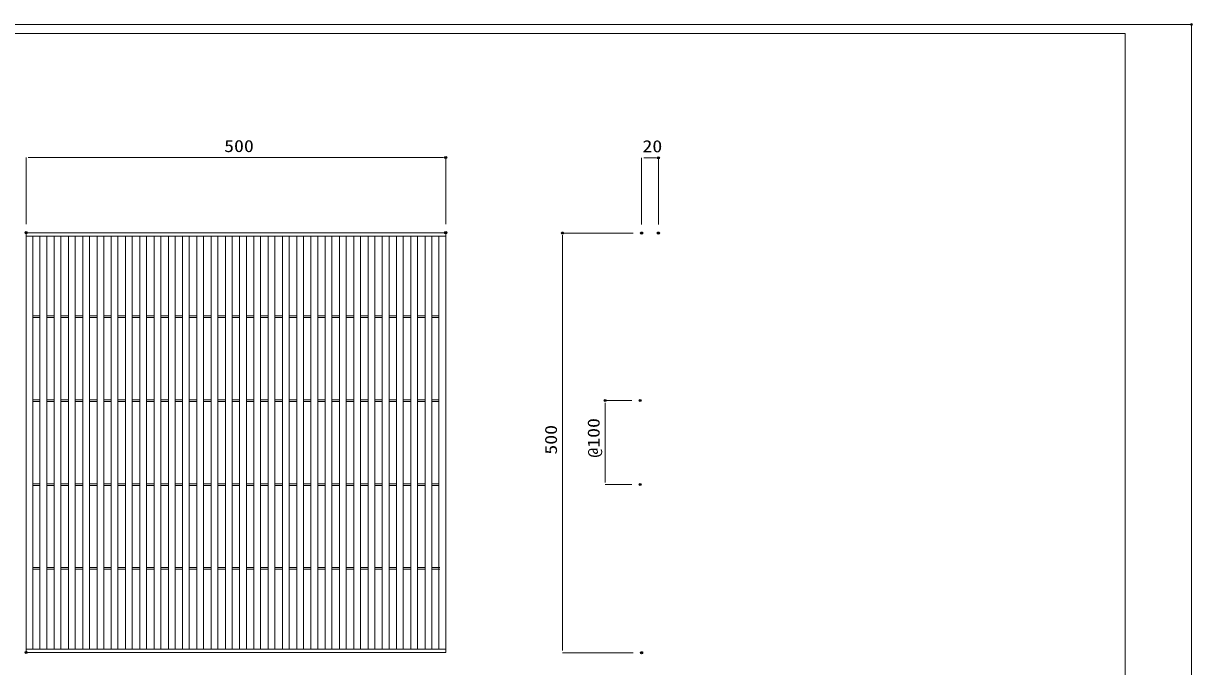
# Model space of a CAD drawing. Units: millimetres on the paper. Extents: x -216 to 216, y -153 to 153.
# Drawn here: x -63.1 to 215.6, y -0.4 to 152.9 of the extents above; entities that cross this region are included whole.
import ezdxf
from ezdxf.enums import TextEntityAlignment as Align

# ---------------------------------------------------------------- set-up
doc = ezdxf.new("R2010")
doc.units = ezdxf.units.MM
doc.header["$PDMODE"] = 32
doc.header["$PDSIZE"] = 0.5
for name, color, linetype, lineweight in [('0-0_A1FRAME', 1, 'Continuous', 9), ('0-2_蓋', 3, 'Continuous', 9), ('0-3_寸法', 4, 'Continuous', 9)]:
    doc.layers.add(name, color=color, linetype=linetype, lineweight=lineweight)
doc.layers.add('0-5_Defpoints', color=7, linetype='Continuous')
doc.styles.add('ＭＳ ゴシック', font='')
doc.styles.get('ＭＳ ゴシック').set_extended_font_data('MS Gothic')

msp = doc.modelspace()

# ---------------------------------------------------------------- linework, layer by layer
at = {"layer": '0-0_A1FRAME'}
msp.add_lwpolyline([(-215.314, 152.658), (-215.314, -152.635), (215.347, -152.635), (215.347, 152.658)], close=True, dxfattribs=at)
msp.add_lwpolyline([(199.541, -150.479), (199.541, 150.503), (-209.566, 150.503)], dxfattribs=at)
msp.add_point((215.347, 152.658), dxfattribs=at)
at = {"layer": '0-2_蓋'}
for p, q in [((-62.435, 3.032), (-62.435, 103.032)), ((-62.435, 103.032), (37.565, 103.032)), ((-62.435, 102.232), (37.565, 102.232)), ((-60.835, 3.832), (-60.835, 102.232)), ((-59.135, 3.832), (-59.135, 102.232)), ((-57.535, 3.832), (-57.535, 102.232)), ((-55.735, 3.832), (-55.735, 102.232)), ((-54.135, 3.832), (-54.135, 102.232)), ((-52.335, 3.832), (-52.335, 102.232)), ((-50.735, 3.832), (-50.735, 102.232)), ((-48.935, 3.832), (-48.935, 102.232)), ((-47.335, 3.832), (-47.335, 102.232)), ((-45.535, 3.832), (-45.535, 102.232)), ((-43.935, 3.832), (-43.935, 102.232)), ((-42.135, 3.832), (-42.135, 102.232)), ((-40.535, 3.832), (-40.535, 102.232)), ((-38.735, 3.832), (-38.735, 102.232)), ((-37.135, 3.832), (-37.135, 102.232)), ((-35.335, 3.832), (-35.335, 102.232)), ((-33.735, 3.832), (-33.735, 102.232)), ((-31.935, 3.832), (-31.935, 102.232)), ((-30.335, 3.832), (-30.335, 102.232)), ((-28.535, 3.832), (-28.535, 102.232)), ((-26.935, 3.832), (-26.935, 102.232)), ((-25.135, 3.832), (-25.135, 102.232)), ((-23.535, 3.832), (-23.535, 102.232)), ((-21.735, 3.832), (-21.735, 102.232)), ((-20.135, 3.832), (-20.135, 102.232)), ((-18.335, 3.832), (-18.335, 102.232)), ((-16.735, 3.832), (-16.735, 102.232)), ((-14.935, 3.832), (-14.935, 102.232)), ((-13.335, 3.832), (-13.335, 102.232)), ((-11.535, 3.832), (-11.535, 102.232)), ((-9.935, 3.832), (-9.935, 102.232)), ((-8.135, 3.832), (-8.135, 102.232)), ((-6.535, 3.832), (-6.535, 102.232)), ((-4.735, 3.832), (-4.735, 102.232)), ((-3.135, 3.832), (-3.135, 102.232)), ((-1.335, 3.832), (-1.335, 102.232)), ((0.265, 3.832), (0.265, 102.232)), ((2.065, 3.832), (2.065, 102.232)), ((3.665, 3.832), (3.665, 102.232)), ((5.465, 3.832), (5.465, 102.232)), ((7.065, 3.832), (7.065, 102.232)), ((8.865, 3.832), (8.865, 102.232)), ((10.465, 3.832), (10.465, 102.232)), ((12.265, 3.832), (12.265, 102.232)), ((13.865, 3.832), (13.865, 102.232)), ((15.665, 3.832), (15.665, 102.232)), ((17.265, 3.832), (17.265, 102.232)), ((19.065, 3.832), (19.065, 102.232)), ((20.665, 3.832), (20.665, 102.232)), ((22.465, 3.832), (22.465, 102.232)), ((24.065, 3.832), (24.065, 102.232)), ((25.865, 3.832), (25.865, 102.232)), ((27.465, 3.832), (27.465, 102.232)), ((29.265, 3.832), (29.265, 102.232)), ((30.865, 3.832), (30.865, 102.232)), ((32.665, 3.832), (32.665, 102.232)), ((34.265, 3.832), (34.265, 102.232)), ((35.965, 3.832), (35.965, 102.232)), ((37.565, 3.032), (37.565, 103.032)), ((-60.835, 83.232), (-59.135, 83.232)), ((-60.835, 82.832), (-59.135, 82.832)), ((-57.535, 83.232), (-55.735, 83.232)), ((-57.535, 82.832), (-55.735, 82.832)), ((-54.135, 83.232), (-52.335, 83.232)), ((-54.135, 82.832), (-52.335, 82.832)), ((-50.735, 83.232), (-48.935, 83.232)), ((-50.735, 82.832), (-48.935, 82.832)), ((-47.335, 83.232), (-45.535, 83.232)), ((-47.335, 82.832), (-45.535, 82.832)), ((-43.935, 83.232), (-42.135, 83.232)), ((-43.935, 82.832), (-42.135, 82.832)), ((-40.535, 83.232), (-38.735, 83.232)), ((-40.535, 82.832), (-38.735, 82.832)), ((-37.135, 83.232), (-35.335, 83.232)), ((-37.135, 82.832), (-35.335, 82.832)), ((-33.735, 83.232), (-31.935, 83.232)), ((-33.735, 82.832), (-31.935, 82.832)), ((-30.335, 83.232), (-28.535, 83.232)), ((-30.335, 82.832), (-28.535, 82.832)), ((-26.935, 83.232), (-25.135, 83.232)), ((-26.935, 82.832), (-25.135, 82.832)), ((-23.535, 83.232), (-21.735, 83.232)), ((-23.535, 82.832), (-21.735, 82.832)), ((-20.135, 83.232), (-18.335, 83.232)), ((-20.135, 82.832), (-18.335, 82.832)), ((-16.735, 83.232), (-14.935, 83.232)), ((-16.735, 82.832), (-14.935, 82.832)), ((-13.335, 83.232), (-11.535, 83.232)), ((-13.335, 82.832), (-11.535, 82.832)), ((-9.935, 83.232), (-8.135, 83.232)), ((-9.935, 82.832), (-8.135, 82.832)), ((-6.535, 83.232), (-4.735, 83.232)), ((-6.535, 82.832), (-4.735, 82.832)), ((-3.135, 83.232), (-1.335, 83.232)), ((-3.135, 82.832), (-1.335, 82.832)), ((0.265, 83.232), (2.065, 83.232)), ((0.265, 82.832), (2.065, 82.832)), ((3.665, 83.232), (5.465, 83.232)), ((3.665, 82.832), (5.465, 82.832)), ((7.065, 83.232), (8.865, 83.232)), ((7.065, 82.832), (8.865, 82.832)), ((10.465, 83.232), (12.265, 83.232)), ((10.465, 82.832), (12.265, 82.832)), ((13.865, 83.232), (15.665, 83.232)), ((13.865, 82.832), (15.665, 82.832)), ((17.265, 83.232), (19.065, 83.232)), ((17.265, 82.832), (19.065, 82.832)), ((20.665, 83.232), (22.465, 83.232)), ((20.665, 82.832), (22.465, 82.832)), ((24.065, 83.232), (25.865, 83.232)), ((24.065, 82.832), (25.865, 82.832)), ((27.465, 83.232), (29.265, 83.232)), ((27.465, 82.832), (29.265, 82.832)), ((30.865, 83.232), (32.665, 83.232)), ((30.865, 82.832), (32.665, 82.832)), ((34.265, 83.232), (35.965, 83.232)), ((34.265, 82.832), (35.965, 82.832)), ((-60.835, 63.232), (-59.135, 63.232)), ((-60.835, 62.832), (-59.135, 62.832)), ((-57.535, 63.232), (-55.735, 63.232)), ((-57.535, 62.832), (-55.735, 62.832)), ((-54.135, 63.232), (-52.335, 63.232)), ((-54.135, 62.832), (-52.335, 62.832)), ((-50.735, 63.232), (-48.935, 63.232)), ((-50.735, 62.832), (-48.935, 62.832)), ((-47.335, 63.232), (-45.535, 63.232)), ((-47.335, 62.832), (-45.535, 62.832)), ((-43.935, 63.232), (-42.135, 63.232)), ((-43.935, 62.832), (-42.135, 62.832)), ((-40.535, 63.232), (-38.735, 63.232)), ((-40.535, 62.832), (-38.735, 62.832)), ((-37.135, 63.232), (-35.335, 63.232)), ((-37.135, 62.832), (-35.335, 62.832)), ((-33.735, 63.232), (-31.935, 63.232)), ((-33.735, 62.832), (-31.935, 62.832)), ((-30.335, 63.232), (-28.535, 63.232)), ((-30.335, 62.832), (-28.535, 62.832)), ((-26.935, 63.232), (-25.135, 63.232)), ((-26.935, 62.832), (-25.135, 62.832)), ((-23.535, 63.232), (-21.735, 63.232)), ((-23.535, 62.832), (-21.735, 62.832)), ((-20.135, 63.232), (-18.335, 63.232)), ((-20.135, 62.832), (-18.335, 62.832)), ((-16.735, 63.232), (-14.935, 63.232)), ((-16.735, 62.832), (-14.935, 62.832)), ((-13.335, 63.232), (-11.535, 63.232)), ((-13.335, 62.832), (-11.535, 62.832)), ((-9.935, 63.232), (-8.135, 63.232)), ((-9.935, 62.832), (-8.135, 62.832)), ((-6.535, 63.232), (-4.735, 63.232)), ((-6.535, 62.832), (-4.735, 62.832)), ((-3.135, 63.232), (-1.335, 63.232)), ((-3.135, 62.832), (-1.335, 62.832)), ((0.265, 63.232), (2.065, 63.232)), ((0.265, 62.832), (2.065, 62.832)), ((3.665, 63.232), (5.465, 63.232)), ((3.665, 62.832), (5.465, 62.832)), ((7.065, 63.232), (8.865, 63.232)), ((7.065, 62.832), (8.865, 62.832)), ((10.465, 63.232), (12.265, 63.232)), ((10.465, 62.832), (12.265, 62.832)), ((13.865, 63.232), (15.665, 63.232)), ((13.865, 62.832), (15.665, 62.832)), ((17.265, 63.232), (19.065, 63.232)), ((17.265, 62.832), (19.065, 62.832)), ((20.665, 63.232), (22.465, 63.232)), ((20.665, 62.832), (22.465, 62.832)), ((24.065, 63.232), (25.865, 63.232)), ((24.065, 62.832), (25.865, 62.832)), ((27.465, 63.232), (29.265, 63.232)), ((27.465, 62.832), (29.265, 62.832)), ((30.865, 63.232), (32.665, 63.232)), ((30.865, 62.832), (32.665, 62.832)), ((34.265, 63.232), (35.965, 63.232)), ((34.265, 62.832), (35.965, 62.832)), ((-60.835, 43.232), (-59.135, 43.232)), ((-60.835, 42.832), (-59.135, 42.832)), ((-57.535, 43.232), (-55.735, 43.232)), ((-57.535, 42.832), (-55.735, 42.832)), ((-54.135, 43.232), (-52.335, 43.232)), ((-54.135, 42.832), (-52.335, 42.832)), ((-50.735, 43.232), (-48.935, 43.232)), ((-50.735, 42.832), (-48.935, 42.832)), ((-47.335, 43.232), (-45.535, 43.232)), ((-47.335, 42.832), (-45.535, 42.832)), ((-43.935, 43.232), (-42.135, 43.232)), ((-43.935, 42.832), (-42.135, 42.832)), ((-40.535, 43.232), (-38.735, 43.232)), ((-40.535, 42.832), (-38.735, 42.832)), ((-37.135, 43.232), (-35.335, 43.232)), ((-37.135, 42.832), (-35.335, 42.832)), ((-33.735, 43.232), (-31.935, 43.232)), ((-33.735, 42.832), (-31.935, 42.832)), ((-30.335, 43.232), (-28.535, 43.232)), ((-30.335, 42.832), (-28.535, 42.832)), ((-26.935, 43.232), (-25.135, 43.232)), ((-26.935, 42.832), (-25.135, 42.832)), ((-23.535, 43.232), (-21.735, 43.232)), ((-23.535, 42.832), (-21.735, 42.832)), ((-20.135, 43.232), (-18.335, 43.232)), ((-20.135, 42.832), (-18.335, 42.832)), ((-16.735, 43.232), (-14.935, 43.232)), ((-16.735, 42.832), (-14.935, 42.832)), ((-13.335, 43.232), (-11.535, 43.232)), ((-13.335, 42.832), (-11.535, 42.832)), ((-9.935, 43.232), (-8.135, 43.232)), ((-9.935, 42.832), (-8.135, 42.832)), ((-6.535, 43.232), (-4.735, 43.232)), ((-6.535, 42.832), (-4.735, 42.832)), ((-3.135, 43.232), (-1.335, 43.232)), ((-3.135, 42.832), (-1.335, 42.832)), ((0.265, 43.232), (2.065, 43.232)), ((0.265, 42.832), (2.065, 42.832)), ((3.665, 43.232), (5.465, 43.232)), ((3.665, 42.832), (5.465, 42.832)), ((7.065, 43.232), (8.865, 43.232)), ((7.065, 42.832), (8.865, 42.832)), ((10.465, 43.232), (12.265, 43.232)), ((10.465, 42.832), (12.265, 42.832)), ((13.865, 43.232), (15.665, 43.232)), ((13.865, 42.832), (15.665, 42.832)), ((17.265, 43.232), (19.065, 43.232)), ((17.265, 42.832), (19.065, 42.832)), ((20.665, 43.232), (22.465, 43.232)), ((20.665, 42.832), (22.465, 42.832)), ((24.065, 43.232), (25.865, 43.232)), ((24.065, 42.832), (25.865, 42.832)), ((27.465, 43.232), (29.265, 43.232)), ((27.465, 42.832), (29.265, 42.832)), ((30.865, 43.232), (32.665, 43.232)), ((30.865, 42.832), (32.665, 42.832)), ((34.265, 43.232), (35.965, 43.232)), ((34.265, 42.832), (35.965, 42.832)), ((-60.835, 23.232), (-59.135, 23.232)), ((-60.835, 22.832), (-59.135, 22.832)), ((-57.535, 23.232), (-55.735, 23.232)), ((-57.535, 22.832), (-55.735, 22.832)), ((-54.135, 23.232), (-52.335, 23.232)), ((-54.135, 22.832), (-52.335, 22.832)), ((-50.735, 23.232), (-48.935, 23.232)), ((-50.735, 22.832), (-48.935, 22.832)), ((-47.335, 23.232), (-45.535, 23.232)), ((-47.335, 22.832), (-45.535, 22.832)), ((-43.935, 23.232), (-42.135, 23.232)), ((-43.935, 22.832), (-42.135, 22.832)), ((-40.535, 23.232), (-38.735, 23.232)), ((-40.535, 22.832), (-38.735, 22.832)), ((-37.135, 23.232), (-35.335, 23.232)), ((-37.135, 22.832), (-35.335, 22.832)), ((-33.735, 23.232), (-31.935, 23.232)), ((-33.735, 22.832), (-31.935, 22.832)), ((-30.335, 23.232), (-28.535, 23.232)), ((-30.335, 22.832), (-28.535, 22.832)), ((-26.935, 23.232), (-25.135, 23.232)), ((-26.935, 22.832), (-25.135, 22.832)), ((-23.535, 23.232), (-21.735, 23.232)), ((-23.535, 22.832), (-21.735, 22.832)), ((-20.135, 23.232), (-18.335, 23.232)), ((-20.135, 22.832), (-18.335, 22.832)), ((-16.735, 23.232), (-14.935, 23.232)), ((-16.735, 22.832), (-14.935, 22.832)), ((-13.335, 23.232), (-11.535, 23.232)), ((-13.335, 22.832), (-11.535, 22.832)), ((-9.935, 23.232), (-8.135, 23.232)), ((-9.935, 22.832), (-8.135, 22.832)), ((-6.535, 23.232), (-4.735, 23.232)), ((-6.535, 22.832), (-4.735, 22.832)), ((-3.135, 23.232), (-1.335, 23.232)), ((-3.135, 22.832), (-1.335, 22.832)), ((0.265, 23.232), (2.065, 23.232)), ((0.265, 22.832), (2.065, 22.832)), ((3.665, 23.232), (5.465, 23.232)), ((3.665, 22.832), (5.465, 22.832)), ((7.065, 23.232), (8.865, 23.232)), ((7.065, 22.832), (8.865, 22.832)), ((10.465, 23.232), (12.265, 23.232)), ((10.465, 22.832), (12.265, 22.832)), ((13.865, 23.232), (15.665, 23.232)), ((13.865, 22.832), (15.665, 22.832)), ((17.265, 23.232), (19.065, 23.232)), ((17.265, 22.832), (19.065, 22.832)), ((20.665, 23.232), (22.465, 23.232)), ((20.665, 22.832), (22.465, 22.832)), ((24.065, 23.232), (25.865, 23.232)), ((24.065, 22.832), (25.865, 22.832)), ((27.465, 23.232), (29.265, 23.232)), ((27.465, 22.832), (29.265, 22.832)), ((30.865, 23.232), (32.665, 23.232)), ((30.865, 22.832), (32.665, 22.832)), ((34.265, 23.232), (36.165, 23.232)), ((34.265, 22.832), (36.165, 22.832)), ((-62.435, 3.832), (37.565, 3.832)), ((-62.435, 3.032), (37.565, 3.032))]:
    msp.add_line(p, q, dxfattribs=at)
at = {"layer": '0-3_寸法'}
for p, q in [((-62.435, 105.032), (-62.435, 120.932)), ((-61.935, 120.932), (37.065, 120.932)), ((37.565, 105.032), (37.565, 120.932)), ((84.266, 104.952), (84.266, 120.885)), ((84.766, 120.885), (87.766, 120.885)), ((88.266, 104.952), (88.266, 120.885)), ((82.266, 102.952), (65.408, 102.952)), ((65.408, 3.452), (65.408, 102.452)), ((81.943, 63.032), (75.577, 63.032)), ((75.577, 43.532), (75.577, 62.532)), ((81.943, 43.032), (75.577, 43.032)), ((82.266, 2.952), (65.408, 2.952))]:
    msp.add_line(p, q, dxfattribs=at)
at = {"layer": '0-5_Defpoints'}
for p in [(37.565, 120.932), (88.266, 120.885), (-62.435, 103.032), (37.565, 103.032), (65.408, 102.952), (84.266, 102.952), (88.266, 102.952), (75.577, 63.032), (83.943, 63.032), (83.943, 43.032), (-62.435, 3.032), (84.266, 2.952)]:
    msp.add_point(p, dxfattribs=at)

# ---------------------------------------------------------------- texts
at = {"layer": '0-3_寸法', "style": 'ＭＳ ゴシック', "width": 1.2}
for s, p in [('500', (-15.235, 121.377)), ('20', (84.466, 121.33))]:
    msp.add_text(s, height=2.889, dxfattribs=at).set_placement(p, align=Align.BOTTOM_LEFT)
for s, p in [('@100', (75.133, 49.432)), ('500', (64.963, 50.152))]:
    msp.add_text(s, height=2.889, rotation=90, dxfattribs=at).set_placement(p, align=Align.BOTTOM_LEFT)

doc.saveas('drawing.dxf')
